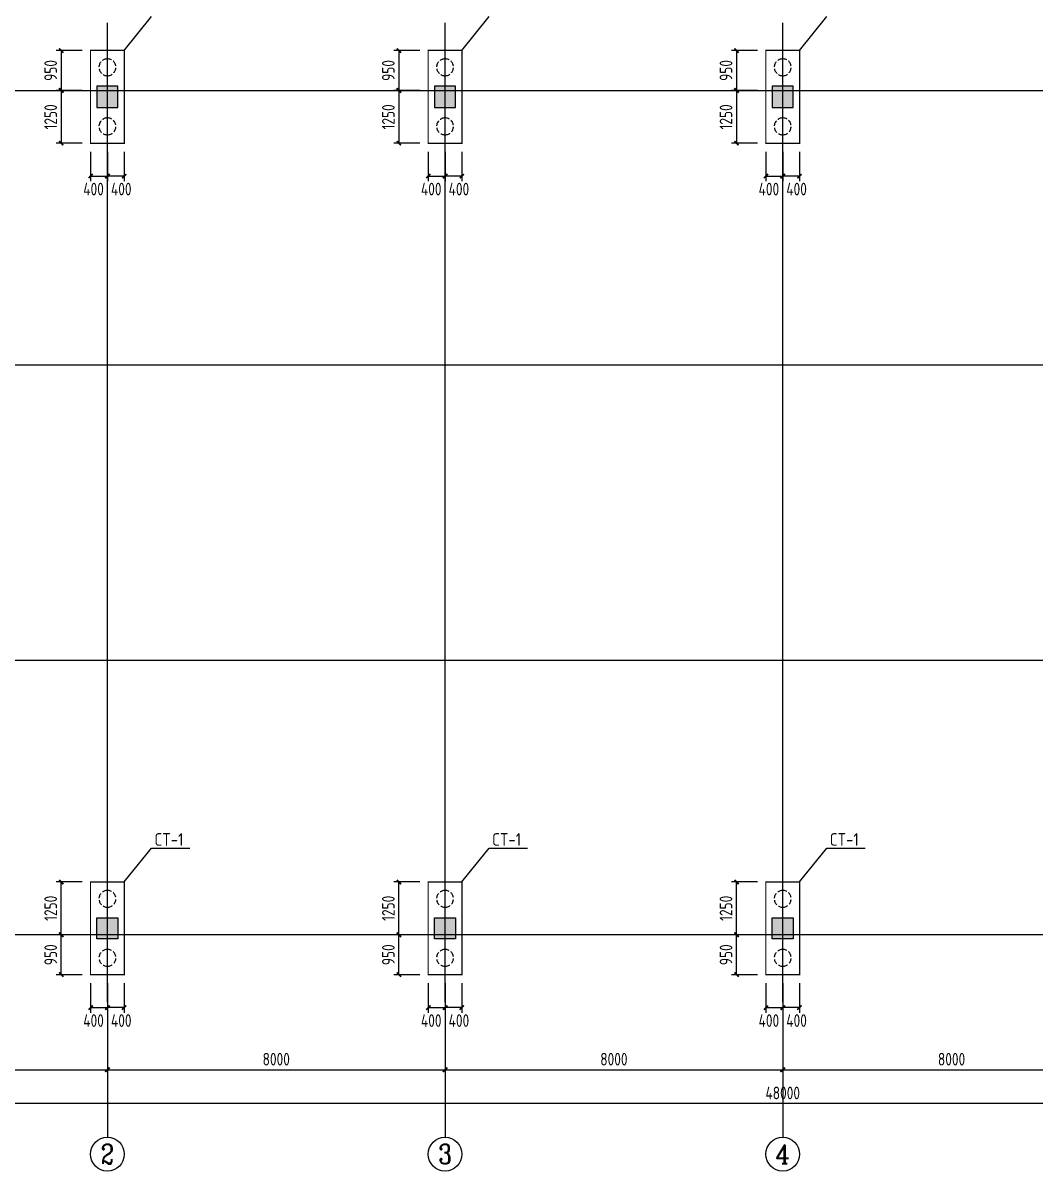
# Model space of a CAD drawing. Header units: millimetres. Extents: x 866561 to 877878, y 40199 to 44891.
# Drawn here: x 868673.8 to 868913.5, y 40429.8 to 40701.8 of the extents above; entities that cross this region are included whole.
import ezdxf
from ezdxf.enums import TextEntityAlignment as Align

# ---------------------------------------------------------------- set-up
doc = ezdxf.new("R2010")
doc.units = ezdxf.units.MM
doc.header["$LTSCALE"] = 1000
doc.header["$MEASUREMENT"] = 0
doc.linetypes.add('DASH', pattern=[0.35, 0.25, -0.1])
doc.linetypes.add('DOTE', pattern=[2.42, 2, -0.2, 0.02, -0.2])
for name, color, linetype in [('1507', 6, 'Continuous'), ('AXIS', 3, 'Continuous'), ('AXIS_TEXT', 7, 'Continuous'), ('DIM', 7, 'Continuous'), ('DOTE', 1, 'DOTE'), ('柱', 2, 'Continuous')]:
    doc.layers.add(name, color=color, linetype=linetype)
doc.layers.add('承台基础', color=23, linetype='Continuous', lineweight=18)
doc.styles.add('_TCH_AXIS', font='COMPLEX', dxfattribs={"bigfont": 'GBCBIG'})
doc.styles.add('COMPLEX', font='COMPLEX')
doc.styles.add('GBHZ', font='gbenor.shx', dxfattribs={"width": 0.9, "bigfont": 'gbcbig.shx'})
doc.styles.get("Standard").update_dxf_attribs({"font": 'gbenor.shx', "bigfont": 'gbcbig.shx'})
doc.dimstyles.new('Y100', dxfattribs={"dimscale": 0, "dimtxt": 3, "dimasz": 0.01, "dimexe": 1.2, "dimexo": 2, "dimgap": 1, "dimtad": 1, "dimdec": 0, "dimlfac": 100, "dimzin": 0, "dimdsep": 46, "dimtxsty": 'GBHZ', "dimblk": 'DX', "dimcen": 0.09, "dimdle": 1, "dimclrd": 7, "dimclre": 7, "dimclrt": 7, "dimadec": 0, "dimazin": 0, "dimtfac": 1, "dimtdec": 0, "dimtix": 1, "dimtmove": 2, "dimatfit": 3, "dimldrblk": 'DX', "dimfxl": 0, "dimtolj": 1, "dimtzin": 0, "dimarcsym": 0})

# ---------------------------------------------------------------- blocks, each defined once
blk = doc.blocks.new('_AXISO')
blk.add_circle((0, 0), 0.5)
at = {"layer": 'AXIS_TEXT', "style": 'COMPLEX', "width": 1.041667}
blk.add_attdef('A', text='', height=0.56, dxfattribs=at).set_placement((-0.25, -0.28), (0.25, -0.28), align=Align.FIT)
blk = doc.blocks.new('DX')
at = {"color": 0, "linetype": 'ByBlock', "const_width": 40}
blk.add_lwpolyline([(-54, -51), (46, 49)], dxfattribs=at)
blk = doc.blocks.new('*D1801')
at = {"layer": 'Defpoints', "color": 0, "transparency": 16777216}
for p in [(868613.77, 40469.75), (868693.77, 40469.75), (868693.77, 40453.75)]:
    blk.add_point(p, dxfattribs=at)
at = {"layer": 'dim', "color": 7, "lineweight": -2, "transparency": 16777216}
for p, q in [((868613.77, 40467.75), (868613.77, 40452.55)), ((868693.77, 40467.75), (868693.77, 40452.55)), ((868613.78, 40453.75), (868693.76, 40453.75))]:
    blk.add_line(p, q, dxfattribs=at)
at = {"layer": 'dim', "color": 7, "lineweight": -2, "transparency": 16777216, "xscale": 0.01, "yscale": 0.01, "zscale": 0.01, "rotation": 180}
blk.add_blockref('DX', (868613.77, 40453.75), dxfattribs=at)
at = {"layer": 'dim', "color": 7, "lineweight": -2, "transparency": 16777216, "xscale": 0.01, "yscale": 0.01, "zscale": 0.01}
blk.add_blockref('DX', (868693.77, 40453.75), dxfattribs=at)
at = {"layer": 'dim', "color": 7, "transparency": 16777216, "insert": (868653.77, 40456.25), "char_height": 3, "attachment_point": 5, "style": 'GBHZ'}
blk.add_mtext('\\A1;8000', dxfattribs=at)
blk = doc.blocks.new('*D1802')
at = {"layer": 'Defpoints', "color": 0, "transparency": 16777216}
for p in [(868693.77, 40469.75), (868773.77, 40469.75), (868773.77, 40453.75)]:
    blk.add_point(p, dxfattribs=at)
at = {"layer": 'dim', "color": 7, "lineweight": -2, "transparency": 16777216}
for p, q in [((868693.77, 40467.75), (868693.77, 40452.55)), ((868773.77, 40467.75), (868773.77, 40452.55)), ((868693.78, 40453.75), (868773.76, 40453.75))]:
    blk.add_line(p, q, dxfattribs=at)
at = {"layer": 'dim', "color": 7, "lineweight": -2, "transparency": 16777216, "xscale": 0.01, "yscale": 0.01, "zscale": 0.01, "rotation": 180}
blk.add_blockref('DX', (868693.77, 40453.75), dxfattribs=at)
at = {"layer": 'dim', "color": 7, "lineweight": -2, "transparency": 16777216, "xscale": 0.01, "yscale": 0.01, "zscale": 0.01}
blk.add_blockref('DX', (868773.77, 40453.75), dxfattribs=at)
at = {"layer": 'dim', "color": 7, "transparency": 16777216, "insert": (868733.77, 40456.25), "char_height": 3, "attachment_point": 5, "style": 'GBHZ'}
blk.add_mtext('\\A1;8000', dxfattribs=at)
blk = doc.blocks.new('*D1803')
at = {"layer": 'Defpoints', "color": 0, "transparency": 16777216}
for p in [(868773.77, 40469.75), (868853.77, 40469.75), (868853.77, 40453.75)]:
    blk.add_point(p, dxfattribs=at)
at = {"layer": 'dim', "color": 7, "lineweight": -2, "transparency": 16777216}
for p, q in [((868773.77, 40467.75), (868773.77, 40452.55)), ((868853.77, 40467.75), (868853.77, 40452.55)), ((868773.78, 40453.75), (868853.76, 40453.75))]:
    blk.add_line(p, q, dxfattribs=at)
at = {"layer": 'dim', "color": 7, "lineweight": -2, "transparency": 16777216, "xscale": 0.01, "yscale": 0.01, "zscale": 0.01, "rotation": 180}
blk.add_blockref('DX', (868773.77, 40453.75), dxfattribs=at)
at = {"layer": 'dim', "color": 7, "lineweight": -2, "transparency": 16777216, "xscale": 0.01, "yscale": 0.01, "zscale": 0.01}
blk.add_blockref('DX', (868853.77, 40453.75), dxfattribs=at)
at = {"layer": 'dim', "color": 7, "transparency": 16777216, "insert": (868813.77, 40456.25), "char_height": 3, "attachment_point": 5, "style": 'GBHZ'}
blk.add_mtext('\\A1;8000', dxfattribs=at)
blk = doc.blocks.new('*D1804')
at = {"layer": 'Defpoints', "color": 0, "transparency": 16777216}
for p in [(868853.77, 40469.75), (868933.77, 40469.75), (868933.77, 40453.75)]:
    blk.add_point(p, dxfattribs=at)
at = {"layer": 'dim', "color": 7, "lineweight": -2, "transparency": 16777216}
for p, q in [((868853.77, 40467.75), (868853.77, 40452.55)), ((868933.77, 40467.75), (868933.77, 40452.55)), ((868853.78, 40453.75), (868933.76, 40453.75))]:
    blk.add_line(p, q, dxfattribs=at)
at = {"layer": 'dim', "color": 7, "lineweight": -2, "transparency": 16777216, "xscale": 0.01, "yscale": 0.01, "zscale": 0.01, "rotation": 180}
blk.add_blockref('DX', (868853.77, 40453.75), dxfattribs=at)
at = {"layer": 'dim', "color": 7, "lineweight": -2, "transparency": 16777216, "xscale": 0.01, "yscale": 0.01, "zscale": 0.01}
blk.add_blockref('DX', (868933.77, 40453.75), dxfattribs=at)
at = {"layer": 'dim', "color": 7, "transparency": 16777216, "insert": (868893.77, 40456.25), "char_height": 3, "attachment_point": 5, "style": 'GBHZ'}
blk.add_mtext('\\A1;8000', dxfattribs=at)
blk = doc.blocks.new('*D1792')
at = {"layer": 'Defpoints', "color": 0, "transparency": 16777216}
for p in [(868613.77, 40469.75), (869093.77, 40469.75), (868613.77, 40445.75)]:
    blk.add_point(p, dxfattribs=at)
at = {"layer": 'dim', "color": 7, "lineweight": -2, "transparency": 16777216}
for p, q in [((868613.77, 40467.75), (868613.77, 40444.55)), ((869093.77, 40467.75), (869093.77, 40444.55)), ((869093.76, 40445.75), (868613.78, 40445.75))]:
    blk.add_line(p, q, dxfattribs=at)
at = {"layer": 'dim', "color": 7, "lineweight": -2, "transparency": 16777216, "xscale": 0.01, "yscale": 0.01, "zscale": 0.01, "rotation": 180}
blk.add_blockref('DX', (868613.77, 40445.75), dxfattribs=at)
at = {"layer": 'dim', "color": 7, "lineweight": -2, "transparency": 16777216, "xscale": 0.01, "yscale": 0.01, "zscale": 0.01}
blk.add_blockref('DX', (869093.77, 40445.75), dxfattribs=at)
at = {"layer": 'dim', "color": 7, "transparency": 16777216, "insert": (868853.77, 40448.25), "char_height": 3, "attachment_point": 5, "style": 'GBHZ'}
blk.add_mtext('\\A1;48000', dxfattribs=at)
blk = doc.blocks.new('*D1806')
at = {"layer": 'Defpoints', "color": 0, "transparency": 16777216}
for p in [(868693.77, 40476.25), (868697.77, 40476.25), (868693.77, 40468.47)]:
    blk.add_point(p, dxfattribs=at)
at = {"layer": 'DIM', "color": 7, "lineweight": -2, "transparency": 16777216}
for p, q in [((868693.77, 40474.25), (868693.77, 40467.27)), ((868697.77, 40474.25), (868697.77, 40467.27)), ((868697.76, 40468.47), (868693.78, 40468.47))]:
    blk.add_line(p, q, dxfattribs=at)
at = {"layer": 'DIM', "color": 7, "lineweight": -2, "transparency": 16777216, "xscale": 0.01, "yscale": 0.01, "zscale": 0.01, "rotation": 180}
blk.add_blockref('DX', (868693.77, 40468.47), dxfattribs=at)
at = {"layer": 'DIM', "color": 7, "lineweight": -2, "transparency": 16777216, "xscale": 0.01, "yscale": 0.01, "zscale": 0.01}
blk.add_blockref('DX', (868697.77, 40468.47), dxfattribs=at)
at = {"layer": 'DIM', "color": 7, "transparency": 16777216, "insert": (868697.05, 40465.4), "char_height": 3, "attachment_point": 5, "style": 'GBHZ'}
blk.add_mtext('\\A1;400', dxfattribs=at)
blk = doc.blocks.new('*D1807')
at = {"layer": 'Defpoints', "color": 0, "transparency": 16777216}
for p in [(868689.77, 40476.25), (868693.77, 40476.25), (868693.77, 40468.47)]:
    blk.add_point(p, dxfattribs=at)
at = {"layer": 'DIM', "color": 7, "lineweight": -2, "transparency": 16777216}
for p, q in [((868689.77, 40474.25), (868689.77, 40467.27)), ((868693.77, 40474.25), (868693.77, 40467.27)), ((868689.78, 40468.47), (868693.76, 40468.47))]:
    blk.add_line(p, q, dxfattribs=at)
at = {"layer": 'DIM', "color": 7, "lineweight": -2, "transparency": 16777216, "xscale": 0.01, "yscale": 0.01, "zscale": 0.01, "rotation": 180}
blk.add_blockref('DX', (868689.77, 40468.47), dxfattribs=at)
at = {"layer": 'DIM', "color": 7, "lineweight": -2, "transparency": 16777216, "xscale": 0.01, "yscale": 0.01, "zscale": 0.01}
blk.add_blockref('DX', (868693.77, 40468.47), dxfattribs=at)
at = {"layer": 'DIM', "color": 7, "transparency": 16777216, "insert": (868690.49, 40465.4), "char_height": 3, "attachment_point": 5, "style": 'GBHZ'}
blk.add_mtext('\\A1;400', dxfattribs=at)
blk = doc.blocks.new('*D1808')
at = {"layer": 'Defpoints', "color": 0, "transparency": 16777216}
for p in [(868682.83, 40485.75), (868689.77, 40485.75), (868689.77, 40476.25)]:
    blk.add_point(p, dxfattribs=at)
at = {"layer": 'DIM', "color": 7, "lineweight": -2, "transparency": 16777216}
for p, q in [((868687.77, 40485.75), (868681.63, 40485.75)), ((868682.83, 40476.26), (868682.83, 40485.74)), ((868687.77, 40476.25), (868681.63, 40476.25))]:
    blk.add_line(p, q, dxfattribs=at)
at = {"layer": 'DIM', "color": 7, "lineweight": -2, "transparency": 16777216, "xscale": 0.01, "yscale": 0.01, "zscale": 0.01}
for p, rotation in [((868682.83, 40485.75), 90), ((868682.83, 40476.25), 270)]:
    blk.add_blockref('DX', p, dxfattribs=dict(at, rotation=rotation))
at = {"layer": 'DIM', "color": 7, "transparency": 16777216, "insert": (868680.33, 40481), "char_height": 3, "attachment_point": 5, "rotation": 90, "style": 'GBHZ'}
blk.add_mtext('\\A1;950', dxfattribs=at)
blk = doc.blocks.new('*D1809')
at = {"layer": 'Defpoints', "color": 0, "transparency": 16777216}
for p in [(868682.83, 40498.25), (868689.77, 40498.25), (868689.77, 40485.75)]:
    blk.add_point(p, dxfattribs=at)
at = {"layer": 'DIM', "color": 7, "lineweight": -2, "transparency": 16777216}
for p, q in [((868687.77, 40498.25), (868681.63, 40498.25)), ((868682.83, 40485.76), (868682.83, 40498.24)), ((868687.77, 40485.75), (868681.63, 40485.75))]:
    blk.add_line(p, q, dxfattribs=at)
at = {"layer": 'DIM', "color": 7, "lineweight": -2, "transparency": 16777216, "xscale": 0.01, "yscale": 0.01, "zscale": 0.01}
for p, rotation in [((868682.83, 40498.25), 90), ((868682.83, 40485.75), 270)]:
    blk.add_blockref('DX', p, dxfattribs=dict(at, rotation=rotation))
at = {"layer": 'DIM', "color": 7, "transparency": 16777216, "insert": (868680.33, 40492), "char_height": 3, "attachment_point": 5, "rotation": 90, "style": 'GBHZ'}
blk.add_mtext('\\A1;1250', dxfattribs=at)
blk = doc.blocks.new('*D1818')
at = {"layer": 'Defpoints', "color": 0, "transparency": 16777216}
for p in [(868773.77, 40476.25), (868777.77, 40476.25), (868773.77, 40468.47)]:
    blk.add_point(p, dxfattribs=at)
at = {"layer": 'DIM', "color": 7, "lineweight": -2, "transparency": 16777216}
for p, q in [((868773.77, 40474.25), (868773.77, 40467.27)), ((868777.77, 40474.25), (868777.77, 40467.27)), ((868777.76, 40468.47), (868773.78, 40468.47))]:
    blk.add_line(p, q, dxfattribs=at)
at = {"layer": 'DIM', "color": 7, "lineweight": -2, "transparency": 16777216, "xscale": 0.01, "yscale": 0.01, "zscale": 0.01, "rotation": 180}
blk.add_blockref('DX', (868773.77, 40468.47), dxfattribs=at)
at = {"layer": 'DIM', "color": 7, "lineweight": -2, "transparency": 16777216, "xscale": 0.01, "yscale": 0.01, "zscale": 0.01}
blk.add_blockref('DX', (868777.77, 40468.47), dxfattribs=at)
at = {"layer": 'DIM', "color": 7, "transparency": 16777216, "insert": (868777.05, 40465.4), "char_height": 3, "attachment_point": 5, "style": 'GBHZ'}
blk.add_mtext('\\A1;400', dxfattribs=at)
blk = doc.blocks.new('*D1819')
at = {"layer": 'Defpoints', "color": 0, "transparency": 16777216}
for p in [(868769.77, 40476.25), (868773.77, 40476.25), (868773.77, 40468.47)]:
    blk.add_point(p, dxfattribs=at)
at = {"layer": 'DIM', "color": 7, "lineweight": -2, "transparency": 16777216}
for p, q in [((868769.77, 40474.25), (868769.77, 40467.27)), ((868773.77, 40474.25), (868773.77, 40467.27)), ((868769.78, 40468.47), (868773.76, 40468.47))]:
    blk.add_line(p, q, dxfattribs=at)
at = {"layer": 'DIM', "color": 7, "lineweight": -2, "transparency": 16777216, "xscale": 0.01, "yscale": 0.01, "zscale": 0.01, "rotation": 180}
blk.add_blockref('DX', (868769.77, 40468.47), dxfattribs=at)
at = {"layer": 'DIM', "color": 7, "lineweight": -2, "transparency": 16777216, "xscale": 0.01, "yscale": 0.01, "zscale": 0.01}
blk.add_blockref('DX', (868773.77, 40468.47), dxfattribs=at)
at = {"layer": 'DIM', "color": 7, "transparency": 16777216, "insert": (868770.49, 40465.4), "char_height": 3, "attachment_point": 5, "style": 'GBHZ'}
blk.add_mtext('\\A1;400', dxfattribs=at)
blk = doc.blocks.new('*D1820')
at = {"layer": 'Defpoints', "color": 0, "transparency": 16777216}
for p in [(868762.83, 40485.75), (868769.77, 40485.75), (868769.77, 40476.25)]:
    blk.add_point(p, dxfattribs=at)
at = {"layer": 'DIM', "color": 7, "lineweight": -2, "transparency": 16777216}
for p, q in [((868767.77, 40485.75), (868761.63, 40485.75)), ((868762.83, 40476.26), (868762.83, 40485.74)), ((868767.77, 40476.25), (868761.63, 40476.25))]:
    blk.add_line(p, q, dxfattribs=at)
at = {"layer": 'DIM', "color": 7, "lineweight": -2, "transparency": 16777216, "xscale": 0.01, "yscale": 0.01, "zscale": 0.01}
for p, rotation in [((868762.83, 40485.75), 90), ((868762.83, 40476.25), 270)]:
    blk.add_blockref('DX', p, dxfattribs=dict(at, rotation=rotation))
at = {"layer": 'DIM', "color": 7, "transparency": 16777216, "insert": (868760.33, 40481), "char_height": 3, "attachment_point": 5, "rotation": 90, "style": 'GBHZ'}
blk.add_mtext('\\A1;950', dxfattribs=at)
blk = doc.blocks.new('*D1821')
at = {"layer": 'Defpoints', "color": 0, "transparency": 16777216}
for p in [(868762.83, 40498.25), (868769.77, 40498.25), (868769.77, 40485.75)]:
    blk.add_point(p, dxfattribs=at)
at = {"layer": 'DIM', "color": 7, "lineweight": -2, "transparency": 16777216}
for p, q in [((868767.77, 40498.25), (868761.63, 40498.25)), ((868762.83, 40485.76), (868762.83, 40498.24)), ((868767.77, 40485.75), (868761.63, 40485.75))]:
    blk.add_line(p, q, dxfattribs=at)
at = {"layer": 'DIM', "color": 7, "lineweight": -2, "transparency": 16777216, "xscale": 0.01, "yscale": 0.01, "zscale": 0.01}
for p, rotation in [((868762.83, 40498.25), 90), ((868762.83, 40485.75), 270)]:
    blk.add_blockref('DX', p, dxfattribs=dict(at, rotation=rotation))
at = {"layer": 'DIM', "color": 7, "transparency": 16777216, "insert": (868760.33, 40492), "char_height": 3, "attachment_point": 5, "rotation": 90, "style": 'GBHZ'}
blk.add_mtext('\\A1;1250', dxfattribs=at)
blk = doc.blocks.new('*D1822')
at = {"layer": 'Defpoints', "color": 0, "transparency": 16777216}
for p in [(868853.77, 40476.25), (868857.77, 40476.25), (868853.77, 40468.47)]:
    blk.add_point(p, dxfattribs=at)
at = {"layer": 'DIM', "color": 7, "lineweight": -2, "transparency": 16777216}
for p, q in [((868853.77, 40474.25), (868853.77, 40467.27)), ((868857.77, 40474.25), (868857.77, 40467.27)), ((868857.76, 40468.47), (868853.78, 40468.47))]:
    blk.add_line(p, q, dxfattribs=at)
at = {"layer": 'DIM', "color": 7, "lineweight": -2, "transparency": 16777216, "xscale": 0.01, "yscale": 0.01, "zscale": 0.01, "rotation": 180}
blk.add_blockref('DX', (868853.77, 40468.47), dxfattribs=at)
at = {"layer": 'DIM', "color": 7, "lineweight": -2, "transparency": 16777216, "xscale": 0.01, "yscale": 0.01, "zscale": 0.01}
blk.add_blockref('DX', (868857.77, 40468.47), dxfattribs=at)
at = {"layer": 'DIM', "color": 7, "transparency": 16777216, "insert": (868857.05, 40465.4), "char_height": 3, "attachment_point": 5, "style": 'GBHZ'}
blk.add_mtext('\\A1;400', dxfattribs=at)
blk = doc.blocks.new('*D1823')
at = {"layer": 'Defpoints', "color": 0, "transparency": 16777216}
for p in [(868849.77, 40476.25), (868853.77, 40476.25), (868853.77, 40468.47)]:
    blk.add_point(p, dxfattribs=at)
at = {"layer": 'DIM', "color": 7, "lineweight": -2, "transparency": 16777216}
for p, q in [((868849.77, 40474.25), (868849.77, 40467.27)), ((868853.77, 40474.25), (868853.77, 40467.27)), ((868849.78, 40468.47), (868853.76, 40468.47))]:
    blk.add_line(p, q, dxfattribs=at)
at = {"layer": 'DIM', "color": 7, "lineweight": -2, "transparency": 16777216, "xscale": 0.01, "yscale": 0.01, "zscale": 0.01, "rotation": 180}
blk.add_blockref('DX', (868849.77, 40468.47), dxfattribs=at)
at = {"layer": 'DIM', "color": 7, "lineweight": -2, "transparency": 16777216, "xscale": 0.01, "yscale": 0.01, "zscale": 0.01}
blk.add_blockref('DX', (868853.77, 40468.47), dxfattribs=at)
at = {"layer": 'DIM', "color": 7, "transparency": 16777216, "insert": (868850.49, 40465.4), "char_height": 3, "attachment_point": 5, "style": 'GBHZ'}
blk.add_mtext('\\A1;400', dxfattribs=at)
blk = doc.blocks.new('*D1824')
at = {"layer": 'Defpoints', "color": 0, "transparency": 16777216}
for p in [(868842.83, 40485.75), (868849.77, 40485.75), (868849.77, 40476.25)]:
    blk.add_point(p, dxfattribs=at)
at = {"layer": 'DIM', "color": 7, "lineweight": -2, "transparency": 16777216}
for p, q in [((868847.77, 40485.75), (868841.63, 40485.75)), ((868842.83, 40476.26), (868842.83, 40485.74)), ((868847.77, 40476.25), (868841.63, 40476.25))]:
    blk.add_line(p, q, dxfattribs=at)
at = {"layer": 'DIM', "color": 7, "lineweight": -2, "transparency": 16777216, "xscale": 0.01, "yscale": 0.01, "zscale": 0.01}
for p, rotation in [((868842.83, 40485.75), 90), ((868842.83, 40476.25), 270)]:
    blk.add_blockref('DX', p, dxfattribs=dict(at, rotation=rotation))
at = {"layer": 'DIM', "color": 7, "transparency": 16777216, "insert": (868840.33, 40481), "char_height": 3, "attachment_point": 5, "rotation": 90, "style": 'GBHZ'}
blk.add_mtext('\\A1;950', dxfattribs=at)
blk = doc.blocks.new('*D1825')
at = {"layer": 'Defpoints', "color": 0, "transparency": 16777216}
for p in [(868842.83, 40498.25), (868849.77, 40498.25), (868849.77, 40485.75)]:
    blk.add_point(p, dxfattribs=at)
at = {"layer": 'DIM', "color": 7, "lineweight": -2, "transparency": 16777216}
for p, q in [((868847.77, 40498.25), (868841.63, 40498.25)), ((868842.83, 40485.76), (868842.83, 40498.24)), ((868847.77, 40485.75), (868841.63, 40485.75))]:
    blk.add_line(p, q, dxfattribs=at)
at = {"layer": 'DIM', "color": 7, "lineweight": -2, "transparency": 16777216, "xscale": 0.01, "yscale": 0.01, "zscale": 0.01}
for p, rotation in [((868842.83, 40498.25), 90), ((868842.83, 40485.75), 270)]:
    blk.add_blockref('DX', p, dxfattribs=dict(at, rotation=rotation))
at = {"layer": 'DIM', "color": 7, "transparency": 16777216, "insert": (868840.33, 40492), "char_height": 3, "attachment_point": 5, "rotation": 90, "style": 'GBHZ'}
blk.add_mtext('\\A1;1250', dxfattribs=at)
blk = doc.blocks.new('*D1850')
at = {"layer": 'Defpoints', "color": 0, "transparency": 16777216}
for p in [(868693.77, 40673.25), (868697.77, 40673.25), (868693.77, 40665.47)]:
    blk.add_point(p, dxfattribs=at)
at = {"layer": 'DIM', "color": 7, "lineweight": -2, "transparency": 16777216}
for p, q in [((868693.77, 40671.25), (868693.77, 40664.27)), ((868697.77, 40671.25), (868697.77, 40664.27)), ((868697.76, 40665.47), (868693.78, 40665.47))]:
    blk.add_line(p, q, dxfattribs=at)
at = {"layer": 'DIM', "color": 7, "lineweight": -2, "transparency": 16777216, "xscale": 0.01, "yscale": 0.01, "zscale": 0.01, "rotation": 180}
blk.add_blockref('DX', (868693.77, 40665.47), dxfattribs=at)
at = {"layer": 'DIM', "color": 7, "lineweight": -2, "transparency": 16777216, "xscale": 0.01, "yscale": 0.01, "zscale": 0.01}
blk.add_blockref('DX', (868697.77, 40665.47), dxfattribs=at)
at = {"layer": 'DIM', "color": 7, "transparency": 16777216, "insert": (868697.05, 40662.4), "char_height": 3, "attachment_point": 5, "style": 'GBHZ'}
blk.add_mtext('\\A1;400', dxfattribs=at)
blk = doc.blocks.new('*D1851')
at = {"layer": 'Defpoints', "color": 0, "transparency": 16777216}
for p in [(868689.77, 40673.25), (868693.77, 40673.25), (868693.77, 40665.47)]:
    blk.add_point(p, dxfattribs=at)
at = {"layer": 'DIM', "color": 7, "lineweight": -2, "transparency": 16777216}
for p, q in [((868689.77, 40671.25), (868689.77, 40664.27)), ((868693.77, 40671.25), (868693.77, 40664.27)), ((868689.78, 40665.47), (868693.76, 40665.47))]:
    blk.add_line(p, q, dxfattribs=at)
at = {"layer": 'DIM', "color": 7, "lineweight": -2, "transparency": 16777216, "xscale": 0.01, "yscale": 0.01, "zscale": 0.01, "rotation": 180}
blk.add_blockref('DX', (868689.77, 40665.47), dxfattribs=at)
at = {"layer": 'DIM', "color": 7, "lineweight": -2, "transparency": 16777216, "xscale": 0.01, "yscale": 0.01, "zscale": 0.01}
blk.add_blockref('DX', (868693.77, 40665.47), dxfattribs=at)
at = {"layer": 'DIM', "color": 7, "transparency": 16777216, "insert": (868690.49, 40662.4), "char_height": 3, "attachment_point": 5, "style": 'GBHZ'}
blk.add_mtext('\\A1;400', dxfattribs=at)
blk = doc.blocks.new('*D1852')
at = {"layer": 'Defpoints', "color": 0, "transparency": 16777216}
for p in [(868689.77, 40695.25), (868682.83, 40685.75), (868689.77, 40685.75)]:
    blk.add_point(p, dxfattribs=at)
at = {"layer": 'DIM', "color": 7, "lineweight": -2, "transparency": 16777216}
for p, q in [((868687.77, 40695.25), (868681.63, 40695.25)), ((868682.83, 40695.24), (868682.83, 40685.76)), ((868687.77, 40685.75), (868681.63, 40685.75))]:
    blk.add_line(p, q, dxfattribs=at)
at = {"layer": 'DIM', "color": 7, "lineweight": -2, "transparency": 16777216, "xscale": 0.01, "yscale": 0.01, "zscale": 0.01}
for p, rotation in [((868682.83, 40695.25), 90), ((868682.83, 40685.75), 270)]:
    blk.add_blockref('DX', p, dxfattribs=dict(at, rotation=rotation))
at = {"layer": 'DIM', "color": 7, "transparency": 16777216, "insert": (868680.33, 40690.5), "char_height": 3, "attachment_point": 5, "rotation": 90, "style": 'GBHZ'}
blk.add_mtext('\\A1;950', dxfattribs=at)
blk = doc.blocks.new('*D1853')
at = {"layer": 'Defpoints', "color": 0, "transparency": 16777216}
for p in [(868689.77, 40685.75), (868682.83, 40673.25), (868689.77, 40673.25)]:
    blk.add_point(p, dxfattribs=at)
at = {"layer": 'DIM', "color": 7, "lineweight": -2, "transparency": 16777216}
for p, q in [((868687.77, 40685.75), (868681.63, 40685.75)), ((868682.83, 40685.74), (868682.83, 40673.26)), ((868687.77, 40673.25), (868681.63, 40673.25))]:
    blk.add_line(p, q, dxfattribs=at)
at = {"layer": 'DIM', "color": 7, "lineweight": -2, "transparency": 16777216, "xscale": 0.01, "yscale": 0.01, "zscale": 0.01}
for p, rotation in [((868682.83, 40685.75), 90), ((868682.83, 40673.25), 270)]:
    blk.add_blockref('DX', p, dxfattribs=dict(at, rotation=rotation))
at = {"layer": 'DIM', "color": 7, "transparency": 16777216, "insert": (868680.33, 40679.5), "char_height": 3, "attachment_point": 5, "rotation": 90, "style": 'GBHZ'}
blk.add_mtext('\\A1;1250', dxfattribs=at)
blk = doc.blocks.new('*D1858')
at = {"layer": 'Defpoints', "color": 0, "transparency": 16777216}
for p in [(868773.77, 40673.25), (868777.77, 40673.25), (868773.77, 40665.47)]:
    blk.add_point(p, dxfattribs=at)
at = {"layer": 'DIM', "color": 7, "lineweight": -2, "transparency": 16777216}
for p, q in [((868773.77, 40671.25), (868773.77, 40664.27)), ((868777.77, 40671.25), (868777.77, 40664.27)), ((868777.76, 40665.47), (868773.78, 40665.47))]:
    blk.add_line(p, q, dxfattribs=at)
at = {"layer": 'DIM', "color": 7, "lineweight": -2, "transparency": 16777216, "xscale": 0.01, "yscale": 0.01, "zscale": 0.01, "rotation": 180}
blk.add_blockref('DX', (868773.77, 40665.47), dxfattribs=at)
at = {"layer": 'DIM', "color": 7, "lineweight": -2, "transparency": 16777216, "xscale": 0.01, "yscale": 0.01, "zscale": 0.01}
blk.add_blockref('DX', (868777.77, 40665.47), dxfattribs=at)
at = {"layer": 'DIM', "color": 7, "transparency": 16777216, "insert": (868777.05, 40662.4), "char_height": 3, "attachment_point": 5, "style": 'GBHZ'}
blk.add_mtext('\\A1;400', dxfattribs=at)
blk = doc.blocks.new('*D1859')
at = {"layer": 'Defpoints', "color": 0, "transparency": 16777216}
for p in [(868769.77, 40673.25), (868773.77, 40673.25), (868773.77, 40665.47)]:
    blk.add_point(p, dxfattribs=at)
at = {"layer": 'DIM', "color": 7, "lineweight": -2, "transparency": 16777216}
for p, q in [((868769.77, 40671.25), (868769.77, 40664.27)), ((868773.77, 40671.25), (868773.77, 40664.27)), ((868769.78, 40665.47), (868773.76, 40665.47))]:
    blk.add_line(p, q, dxfattribs=at)
at = {"layer": 'DIM', "color": 7, "lineweight": -2, "transparency": 16777216, "xscale": 0.01, "yscale": 0.01, "zscale": 0.01, "rotation": 180}
blk.add_blockref('DX', (868769.77, 40665.47), dxfattribs=at)
at = {"layer": 'DIM', "color": 7, "lineweight": -2, "transparency": 16777216, "xscale": 0.01, "yscale": 0.01, "zscale": 0.01}
blk.add_blockref('DX', (868773.77, 40665.47), dxfattribs=at)
at = {"layer": 'DIM', "color": 7, "transparency": 16777216, "insert": (868770.49, 40662.4), "char_height": 3, "attachment_point": 5, "style": 'GBHZ'}
blk.add_mtext('\\A1;400', dxfattribs=at)
blk = doc.blocks.new('*D1860')
at = {"layer": 'Defpoints', "color": 0, "transparency": 16777216}
for p in [(868769.77, 40695.25), (868762.83, 40685.75), (868769.77, 40685.75)]:
    blk.add_point(p, dxfattribs=at)
at = {"layer": 'DIM', "color": 7, "lineweight": -2, "transparency": 16777216}
for p, q in [((868767.77, 40695.25), (868761.63, 40695.25)), ((868762.83, 40695.24), (868762.83, 40685.76)), ((868767.77, 40685.75), (868761.63, 40685.75))]:
    blk.add_line(p, q, dxfattribs=at)
at = {"layer": 'DIM', "color": 7, "lineweight": -2, "transparency": 16777216, "xscale": 0.01, "yscale": 0.01, "zscale": 0.01}
for p, rotation in [((868762.83, 40695.25), 90), ((868762.83, 40685.75), 270)]:
    blk.add_blockref('DX', p, dxfattribs=dict(at, rotation=rotation))
at = {"layer": 'DIM', "color": 7, "transparency": 16777216, "insert": (868760.33, 40690.5), "char_height": 3, "attachment_point": 5, "rotation": 90, "style": 'GBHZ'}
blk.add_mtext('\\A1;950', dxfattribs=at)
blk = doc.blocks.new('*D1861')
at = {"layer": 'Defpoints', "color": 0, "transparency": 16777216}
for p in [(868769.77, 40685.75), (868762.83, 40673.25), (868769.77, 40673.25)]:
    blk.add_point(p, dxfattribs=at)
at = {"layer": 'DIM', "color": 7, "lineweight": -2, "transparency": 16777216}
for p, q in [((868767.77, 40685.75), (868761.63, 40685.75)), ((868762.83, 40685.74), (868762.83, 40673.26)), ((868767.77, 40673.25), (868761.63, 40673.25))]:
    blk.add_line(p, q, dxfattribs=at)
at = {"layer": 'DIM', "color": 7, "lineweight": -2, "transparency": 16777216, "xscale": 0.01, "yscale": 0.01, "zscale": 0.01}
for p, rotation in [((868762.83, 40685.75), 90), ((868762.83, 40673.25), 270)]:
    blk.add_blockref('DX', p, dxfattribs=dict(at, rotation=rotation))
at = {"layer": 'DIM', "color": 7, "transparency": 16777216, "insert": (868760.33, 40679.5), "char_height": 3, "attachment_point": 5, "rotation": 90, "style": 'GBHZ'}
blk.add_mtext('\\A1;1250', dxfattribs=at)
blk = doc.blocks.new('*D1862')
at = {"layer": 'Defpoints', "color": 0, "transparency": 16777216}
for p in [(868853.77, 40673.25), (868857.77, 40673.25), (868853.77, 40665.47)]:
    blk.add_point(p, dxfattribs=at)
at = {"layer": 'DIM', "color": 7, "lineweight": -2, "transparency": 16777216}
for p, q in [((868853.77, 40671.25), (868853.77, 40664.27)), ((868857.77, 40671.25), (868857.77, 40664.27)), ((868857.76, 40665.47), (868853.78, 40665.47))]:
    blk.add_line(p, q, dxfattribs=at)
at = {"layer": 'DIM', "color": 7, "lineweight": -2, "transparency": 16777216, "xscale": 0.01, "yscale": 0.01, "zscale": 0.01, "rotation": 180}
blk.add_blockref('DX', (868853.77, 40665.47), dxfattribs=at)
at = {"layer": 'DIM', "color": 7, "lineweight": -2, "transparency": 16777216, "xscale": 0.01, "yscale": 0.01, "zscale": 0.01}
blk.add_blockref('DX', (868857.77, 40665.47), dxfattribs=at)
at = {"layer": 'DIM', "color": 7, "transparency": 16777216, "insert": (868857.05, 40662.4), "char_height": 3, "attachment_point": 5, "style": 'GBHZ'}
blk.add_mtext('\\A1;400', dxfattribs=at)
blk = doc.blocks.new('*D1863')
at = {"layer": 'Defpoints', "color": 0, "transparency": 16777216}
for p in [(868849.77, 40673.25), (868853.77, 40673.25), (868853.77, 40665.47)]:
    blk.add_point(p, dxfattribs=at)
at = {"layer": 'DIM', "color": 7, "lineweight": -2, "transparency": 16777216}
for p, q in [((868849.77, 40671.25), (868849.77, 40664.27)), ((868853.77, 40671.25), (868853.77, 40664.27)), ((868849.78, 40665.47), (868853.76, 40665.47))]:
    blk.add_line(p, q, dxfattribs=at)
at = {"layer": 'DIM', "color": 7, "lineweight": -2, "transparency": 16777216, "xscale": 0.01, "yscale": 0.01, "zscale": 0.01, "rotation": 180}
blk.add_blockref('DX', (868849.77, 40665.47), dxfattribs=at)
at = {"layer": 'DIM', "color": 7, "lineweight": -2, "transparency": 16777216, "xscale": 0.01, "yscale": 0.01, "zscale": 0.01}
blk.add_blockref('DX', (868853.77, 40665.47), dxfattribs=at)
at = {"layer": 'DIM', "color": 7, "transparency": 16777216, "insert": (868850.49, 40662.4), "char_height": 3, "attachment_point": 5, "style": 'GBHZ'}
blk.add_mtext('\\A1;400', dxfattribs=at)
blk = doc.blocks.new('*D1864')
at = {"layer": 'Defpoints', "color": 0, "transparency": 16777216}
for p in [(868849.77, 40695.25), (868842.83, 40685.75), (868849.77, 40685.75)]:
    blk.add_point(p, dxfattribs=at)
at = {"layer": 'DIM', "color": 7, "lineweight": -2, "transparency": 16777216}
for p, q in [((868847.77, 40695.25), (868841.63, 40695.25)), ((868842.83, 40695.24), (868842.83, 40685.76)), ((868847.77, 40685.75), (868841.63, 40685.75))]:
    blk.add_line(p, q, dxfattribs=at)
at = {"layer": 'DIM', "color": 7, "lineweight": -2, "transparency": 16777216, "xscale": 0.01, "yscale": 0.01, "zscale": 0.01}
for p, rotation in [((868842.83, 40695.25), 90), ((868842.83, 40685.75), 270)]:
    blk.add_blockref('DX', p, dxfattribs=dict(at, rotation=rotation))
at = {"layer": 'DIM', "color": 7, "transparency": 16777216, "insert": (868840.33, 40690.5), "char_height": 3, "attachment_point": 5, "rotation": 90, "style": 'GBHZ'}
blk.add_mtext('\\A1;950', dxfattribs=at)
blk = doc.blocks.new('*D1865')
at = {"layer": 'Defpoints', "color": 0, "transparency": 16777216}
for p in [(868849.77, 40685.75), (868842.83, 40673.25), (868849.77, 40673.25)]:
    blk.add_point(p, dxfattribs=at)
at = {"layer": 'DIM', "color": 7, "lineweight": -2, "transparency": 16777216}
for p, q in [((868847.77, 40685.75), (868841.63, 40685.75)), ((868842.83, 40685.74), (868842.83, 40673.26)), ((868847.77, 40673.25), (868841.63, 40673.25))]:
    blk.add_line(p, q, dxfattribs=at)
at = {"layer": 'DIM', "color": 7, "lineweight": -2, "transparency": 16777216, "xscale": 0.01, "yscale": 0.01, "zscale": 0.01}
for p, rotation in [((868842.83, 40685.75), 90), ((868842.83, 40673.25), 270)]:
    blk.add_blockref('DX', p, dxfattribs=dict(at, rotation=rotation))
at = {"layer": 'DIM', "color": 7, "transparency": 16777216, "insert": (868840.33, 40679.5), "char_height": 3, "attachment_point": 5, "rotation": 90, "style": 'GBHZ'}
blk.add_mtext('\\A1;1250', dxfattribs=at)

msp = doc.modelspace()

# ---------------------------------------------------------------- linework, layer by layer
for points in [[(868691.267, 40686.753), (868691.267, 40681.753), (868696.267, 40681.753), (868696.267, 40686.753)], [(868771.267, 40686.753), (868771.267, 40681.753), (868776.267, 40681.753), (868776.267, 40686.753)], [(868851.267, 40686.753), (868851.267, 40681.753), (868856.267, 40681.753), (868856.267, 40686.753)], [(868691.267, 40484.753), (868691.267, 40489.753), (868696.267, 40489.753), (868696.267, 40484.753)], [(868771.267, 40484.753), (868771.267, 40489.753), (868776.267, 40489.753), (868776.267, 40484.753)], [(868851.267, 40484.753), (868851.267, 40489.753), (868856.267, 40489.753), (868856.267, 40484.753)]]:
    msp.add_lwpolyline(points, close=True)
at = {"layer": '1507', "linetype": 'DASH', "ltscale": 0.005}
for points in [[(868693.767, 40693.253, -1), (868693.767, 40689.253, -1)], [(868773.767, 40693.253, -1), (868773.767, 40689.253, -1)], [(868853.767, 40693.253, -1), (868853.767, 40689.253, -1)], [(868693.767, 40679.253, -1), (868693.767, 40675.253, -1)], [(868773.767, 40679.253, -1), (868773.767, 40675.253, -1)], [(868853.767, 40679.253, -1), (868853.767, 40675.253, -1)], [(868693.767, 40492.253, 1), (868693.767, 40496.253, 1)], [(868773.767, 40492.253, 1), (868773.767, 40496.253, 1)], [(868853.767, 40492.253, 1), (868853.767, 40496.253, 1)], [(868693.767, 40478.253, 1), (868693.767, 40482.253, 1)], [(868773.767, 40478.253, 1), (868773.767, 40482.253, 1)], [(868853.767, 40478.253, 1), (868853.767, 40482.253, 1)]]:
    msp.add_lwpolyline(points, format="xyb", close=True, dxfattribs=at)
at = {"layer": 'AXIS', "color": 0}
for p, q in [((868693.767, 40469.753), (868693.767, 40437.753)), ((868773.767, 40469.753), (868773.767, 40437.753)), ((868853.767, 40469.753), (868853.767, 40437.753))]:
    msp.add_line(p, q, dxfattribs=at)
at = {"layer": 'DIM', "linetype": 'ByBlock'}
for p, q in [((868697.767, 40695.253), (868704.242, 40703.25)), ((868777.767, 40695.253), (868784.242, 40703.25)), ((868857.767, 40695.253), (868864.242, 40703.25)), ((868697.767, 40498.253), (868704.242, 40506.25)), ((868704.242, 40506.25), (868713.311, 40506.25)), ((868777.767, 40498.253), (868784.242, 40506.25)), ((868784.242, 40506.25), (868793.311, 40506.25)), ((868857.767, 40498.253), (868864.242, 40506.25)), ((868864.242, 40506.25), (868873.311, 40506.25))]:
    msp.add_line(p, q, dxfattribs=at)
at = {"layer": 'DOTE', "linetype": 'DOTE'}
for p, q in [((868693.767, 40469.753), (868693.767, 40701.753)), ((868773.767, 40469.753), (868773.767, 40701.753)), ((868853.767, 40469.753), (868853.767, 40701.753)), ((868597.767, 40685.753), (869109.767, 40685.753)), ((868597.767, 40620.753), (869109.767, 40620.753)), ((868597.767, 40550.753), (869109.767, 40550.753)), ((869109.767, 40485.753), (868597.767, 40485.753))]:
    msp.add_line(p, q, dxfattribs=at)
at = {"layer": '承台基础', "color": 2, "ltscale": 0.006, "const_width": 0.3}
for points in [[(868697.767, 40695.253), (868697.767, 40673.253), (868689.767, 40673.253), (868689.767, 40695.253)], [(868777.767, 40695.253), (868777.767, 40673.253), (868769.767, 40673.253), (868769.767, 40695.253)], [(868857.767, 40695.253), (868857.767, 40673.253), (868849.767, 40673.253), (868849.767, 40695.253)], [(868697.767, 40476.253), (868697.767, 40498.253), (868689.767, 40498.253), (868689.767, 40476.253)], [(868777.767, 40476.253), (868777.767, 40498.253), (868769.767, 40498.253), (868769.767, 40476.253)], [(868857.767, 40476.253), (868857.767, 40498.253), (868849.767, 40498.253), (868849.767, 40476.253)]]:
    msp.add_lwpolyline(points, close=True, dxfattribs=at)
at = {"layer": '柱'}
for points in [[(868691.267, 40686.753), (868696.267, 40686.753), (868691.267, 40681.753), (868696.267, 40681.753)], [(868771.267, 40686.753), (868776.267, 40686.753), (868771.267, 40681.753), (868776.267, 40681.753)], [(868851.267, 40686.753), (868856.267, 40686.753), (868851.267, 40681.753), (868856.267, 40681.753)], [(868691.267, 40484.753), (868696.267, 40484.753), (868691.267, 40489.753), (868696.267, 40489.753)], [(868771.267, 40484.753), (868776.267, 40484.753), (868771.267, 40489.753), (868776.267, 40489.753)], [(868851.267, 40484.753), (868856.267, 40484.753), (868851.267, 40489.753), (868856.267, 40489.753)]]:
    msp.add_solid(points, dxfattribs=at)

# ---------------------------------------------------------------- block references
at = {"layer": 'AXIS', "color": 0}
ref = msp.add_blockref('_AXISO', (868693.767, 40433.753), dxfattribs=dict(at, xscale=8, yscale=8, zscale=8))
ref.add_attrib('A', '2', dxfattribs={"layer": 'AXIS_TEXT', "color": 0, "height": 4.659, "style": '_TCH_AXIS'}).set_placement((868692.214, 40431.423), (868695.32, 40431.423), align=Align.FIT)
ref = msp.add_blockref('_AXISO', (868773.767, 40433.753), dxfattribs=dict(at, xscale=8, yscale=8, zscale=8))
ref.add_attrib('A', '3', dxfattribs={"layer": 'AXIS_TEXT', "color": 0, "height": 4.659, "style": '_TCH_AXIS'}).set_placement((868772.214, 40431.423), (868775.32, 40431.423), align=Align.FIT)
ref = msp.add_blockref('_AXISO', (868853.767, 40433.753), dxfattribs=dict(at, xscale=8, yscale=8, zscale=8))
ref.add_attrib('A', '4', dxfattribs={"layer": 'AXIS_TEXT', "color": 0, "height": 4.454, "style": '_TCH_AXIS'}).set_placement((868852.07, 40431.526), (868855.464, 40431.526), align=Align.FIT)

# ---------------------------------------------------------------- texts
at = {"layer": 'DIM', "linetype": 'ByBlock'}
for p in [(868704.916, 40506.812), (868784.916, 40506.812), (868864.916, 40506.812)]:
    msp.add_text('CT-1', height=3, dxfattribs=at).set_placement(p)

# ---------------------------------------------------------------- dimensions: what is measured, and where the dimension line sits
at = {"layer": 'DIM'}
for base, p1, p2, angle, picture, middle in [((868682.826, 40685.753), (868689.767, 40695.253), (868689.767, 40685.753), 270, '*D1852', (868680.326, 40690.503)), ((868762.826, 40685.753), (868769.767, 40695.253), (868769.767, 40685.753), 270, '*D1860', (868760.326, 40690.503)), ((868842.826, 40685.753), (868849.767, 40695.253), (868849.767, 40685.753), 270, '*D1864', (868840.326, 40690.503)), ((868682.826, 40673.253), (868689.767, 40685.753), (868689.767, 40673.253), 270, '*D1853', (868680.326, 40679.503)), ((868762.826, 40673.253), (868769.767, 40685.753), (868769.767, 40673.253), 270, '*D1861', (868760.326, 40679.503)), ((868842.826, 40673.253), (868849.767, 40685.753), (868849.767, 40673.253), 270, '*D1865', (868840.326, 40679.503)), ((868682.826, 40498.253), (868689.767, 40485.753), (868689.767, 40498.253), 90, '*D1809', (868680.326, 40492.003)), ((868762.826, 40498.253), (868769.767, 40485.753), (868769.767, 40498.253), 90, '*D1821', (868760.326, 40492.003)), ((868842.826, 40498.253), (868849.767, 40485.753), (868849.767, 40498.253), 90, '*D1825', (868840.326, 40492.003)), ((868682.826, 40485.753), (868689.767, 40476.253), (868689.767, 40485.753), 90, '*D1808', (868680.326, 40481.003)), ((868762.826, 40485.753), (868769.767, 40476.253), (868769.767, 40485.753), 90, '*D1820', (868760.326, 40481.003)), ((868842.826, 40485.753), (868849.767, 40476.253), (868849.767, 40485.753), 90, '*D1824', (868840.326, 40481.003))]:
    dim = msp.add_linear_dim(base=base, p1=p1, p2=p2, angle=angle, dimstyle='Y100', override={"dimscale": 1, "dimfxl": 2}, dxfattribs=at)
    dim.commit()
    dim.dimension.update_dxf_attribs({"geometry": picture, "text_midpoint": middle})
for base, p1, p2, picture, middle in [((868693.767, 40665.472), (868689.767, 40673.253), (868693.767, 40673.253), '*D1851', (868690.489, 40662.405)), ((868773.767, 40665.472), (868769.767, 40673.253), (868773.767, 40673.253), '*D1859', (868770.489, 40662.405)), ((868853.767, 40665.472), (868849.767, 40673.253), (868853.767, 40673.253), '*D1863', (868850.489, 40662.405)), ((868693.767, 40468.472), (868689.767, 40476.253), (868693.767, 40476.253), '*D1807', (868690.489, 40465.405)), ((868773.767, 40468.472), (868769.767, 40476.253), (868773.767, 40476.253), '*D1819', (868770.489, 40465.405)), ((868853.767, 40468.472), (868849.767, 40476.253), (868853.767, 40476.253), '*D1823', (868850.489, 40465.405))]:
    dim = msp.add_linear_dim(base=base, p1=p1, p2=p2, dimstyle='Y100', override={"dimscale": 1, "dimfxl": 2}, dxfattribs=at)
    dim.commit()
    dim.dimension.update_dxf_attribs({"geometry": picture, "text_midpoint": middle, "dimtype": 160})
for base, p1, p2, picture, middle in [((868693.767, 40665.472), (868697.767, 40673.253), (868693.767, 40673.253), '*D1850', (868697.045, 40662.405)), ((868773.767, 40665.472), (868777.767, 40673.253), (868773.767, 40673.253), '*D1858', (868777.045, 40662.405)), ((868853.767, 40665.472), (868857.767, 40673.253), (868853.767, 40673.253), '*D1862', (868857.045, 40662.405)), ((868693.767, 40468.472), (868697.767, 40476.253), (868693.767, 40476.253), '*D1806', (868697.045, 40465.405)), ((868773.767, 40468.472), (868777.767, 40476.253), (868773.767, 40476.253), '*D1818', (868777.045, 40465.405)), ((868853.767, 40468.472), (868857.767, 40476.253), (868853.767, 40476.253), '*D1822', (868857.045, 40465.405))]:
    dim = msp.add_linear_dim(base=base, p1=p1, p2=p2, angle=180, dimstyle='Y100', override={"dimscale": 1, "dimfxl": 2}, dxfattribs=at)
    dim.commit()
    dim.dimension.update_dxf_attribs({"geometry": picture, "text_midpoint": middle, "dimtype": 160})
at = {"layer": 'dim'}
for base, p1, p2, picture, middle in [((868693.767, 40453.753), (868613.767, 40469.753), (868693.767, 40469.753), '*D1801', (868653.767, 40456.253)), ((868613.767, 40445.753), (869093.767, 40469.753), (868613.767, 40469.753), '*D1792', (868853.767, 40448.253)), ((868773.767, 40453.753), (868693.767, 40469.753), (868773.767, 40469.753), '*D1802', (868733.767, 40456.253)), ((868853.767, 40453.753), (868773.767, 40469.753), (868853.767, 40469.753), '*D1803', (868813.767, 40456.253)), ((868933.767, 40453.753), (868853.767, 40469.753), (868933.767, 40469.753), '*D1804', (868893.767, 40456.253))]:
    dim = msp.add_linear_dim(base=base, p1=p1, p2=p2, dimstyle='Y100', override={"dimscale": 1, "dimfxl": 2}, dxfattribs=at)
    dim.commit()
    dim.dimension.update_dxf_attribs({"geometry": picture, "text_midpoint": middle})

doc.saveas('drawing.dxf')
